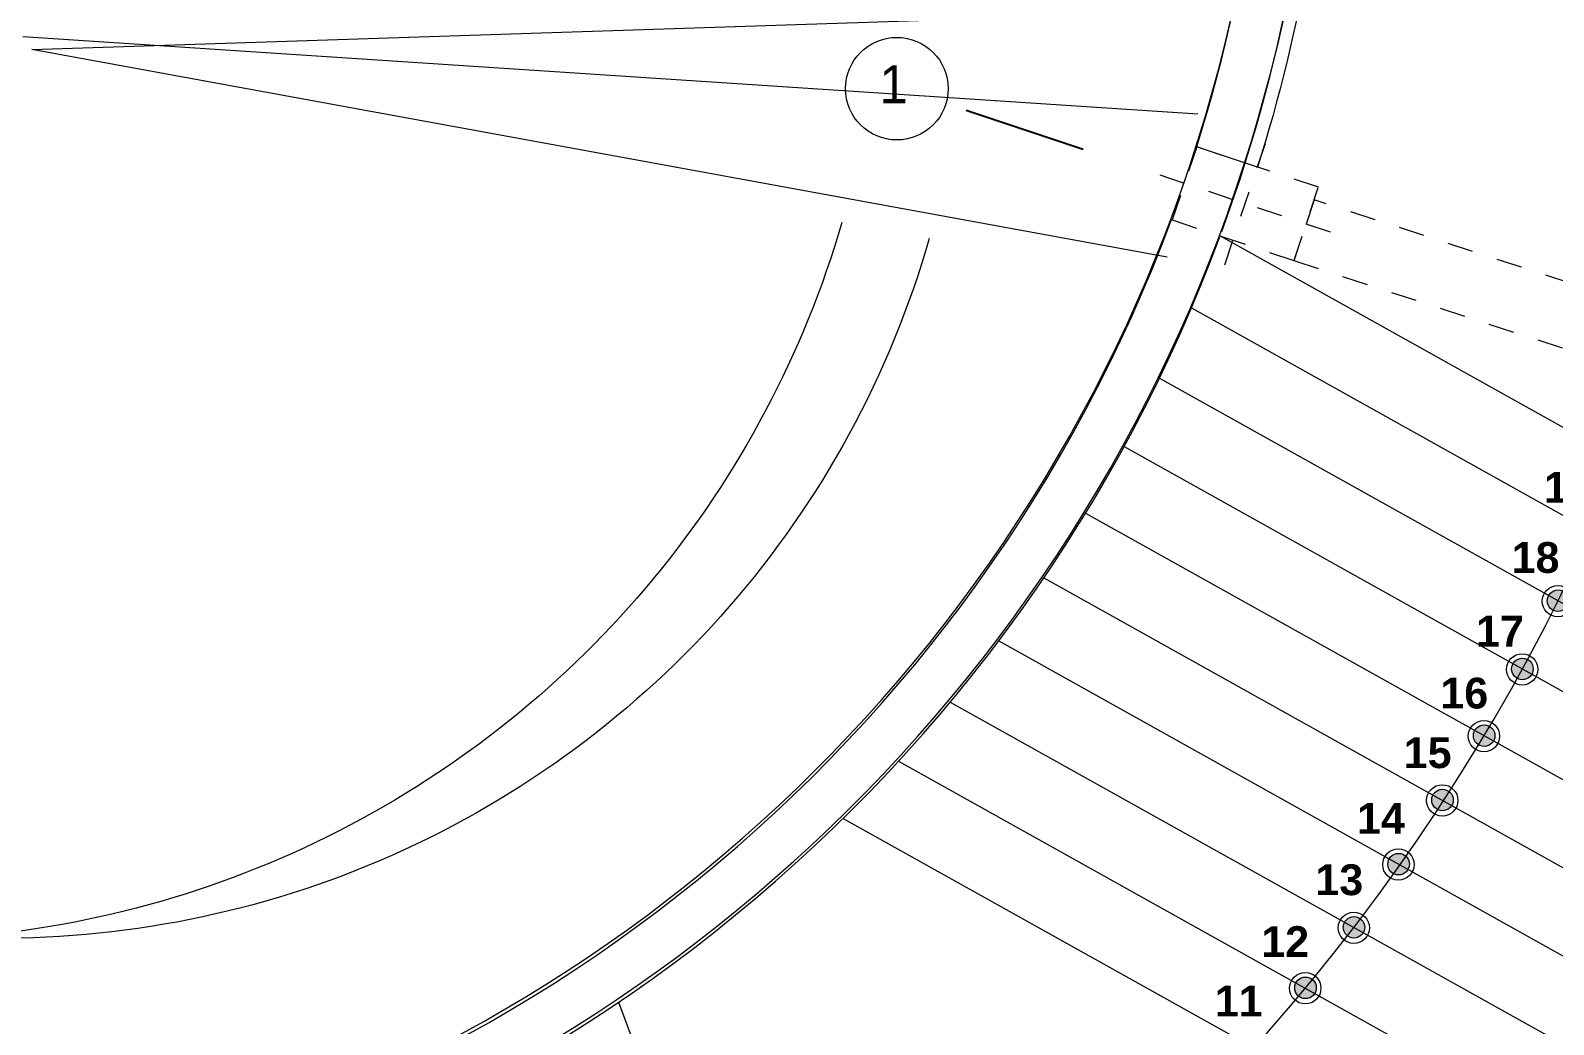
# Model space of a CAD drawing. Header units: metres. Extents: x 28 to 148, y 23 to 113.
# Drawn here: x 91.38 to 97.32, y 83.25 to 87.13 of the extents above; entities that cross this region are included whole.
import ezdxf

# ---------------------------------------------------------------- set-up
doc = ezdxf.new("R2010")
doc.units = ezdxf.units.M
doc.linetypes.add('ACAD_ISO10W100', pattern=[18.5, 12, -3, 0.5, -3])
doc.linetypes.add('DASHED2', pattern=[0.375, 0.25, -0.125])
for name, color, linetype, lineweight in [('0-ARBOL', 64, 'Continuous', 0), ('EJES', 1, 'Continuous', 13), ('Equipamiento SR', 23, 'Continuous', 0), ('GRAFO00', 7, 'Continuous', 0), ('GRAFO01', 7, 'Continuous', 0), ('linea 001', 252, 'Continuous', 0), ('Proyeccciones', 1, 'DASHED2', 18)]:
    doc.layers.add(name, color=color, linetype=linetype, lineweight=lineweight)
doc.layers.add('EJE', color=40, linetype='Continuous')
doc.layers.add('TEXT', color=7, linetype='Continuous')
doc.styles.add('GENERATED_STYLE_1', font='arialbd.ttf')
doc.styles.add('SEYMAR', font='GOTHIC.TTF', dxfattribs={"height": 0.05})

# ---------------------------------------------------------------- blocks, each defined once
blk = doc.blocks.new('ar7')
for p, q in [((92.105, 20.479), (106.02, 12.04)), ((107.651, 15.123), (92.105, 20.479)), ((91.904, 20.381), (107.031, 13.13))]:
    blk.add_line(p, q)
for centre, radius, start, end in [((89.554, 20.195), 14.188, 346.8452, 80.3119), ((91.176, 19.739), 13.763, 346.6212, 86.8408)]:
    blk.add_arc(centre, radius, start, end)
blk = doc.blocks.new('ERF')
at = {"layer": 'Equipamiento SR'}
for points in [[(-4.9993, -0.5229, -1), (-5.0318, -0.6004, -1)], [(-4.9993, -0.5229, -1), (-5.0318, -0.6004, -1)], [(-5.1383, -0.7889, -1), (-5.1709, -0.8663, -1)], [(-5.1383, -0.7889, -1), (-5.1709, -0.8663, -1)], [(-5.2874, -1.0492, -1), (-5.32, -1.1267, -1)], [(-5.2874, -1.0492, -1), (-5.32, -1.1267, -1)], [(-5.4501, -1.2999, -1), (-5.4826, -1.3773, -1)], [(-5.4501, -1.2999, -1), (-5.4826, -1.3773, -1)], [(-5.6211, -1.5501, -1), (-5.6537, -1.6275, -1)], [(-5.6211, -1.5501, -1), (-5.6537, -1.6275, -1)], [(-5.7952, -1.7965, -1), (-5.8277, -1.874, -1)], [(-5.7952, -1.7965, -1), (-5.8277, -1.874, -1)], [(-5.9841, -2.0325, -1), (-6.0167, -2.1099, -1)], [(-5.9841, -2.0325, -1), (-6.0167, -2.1099, -1)]]:
    blk.add_hatch(color=256, dxfattribs=at).paths.add_polyline_path(points)
at = {"layer": 'GRAFO00'}
for points in [[(-4.9768, -0.578, -1), (-5.0542, -0.5453, -1)], [(-5.1159, -0.8439, -1), (-5.1933, -0.8113, -1)], [(-5.265, -1.1043, -1), (-5.3424, -1.0716, -1)], [(-5.4276, -1.3549, -1), (-5.505, -1.3223, -1)], [(-5.5987, -1.6051, -1), (-5.6761, -1.5725, -1)], [(-5.7727, -1.8516, -1), (-5.8501, -1.8189, -1)], [(-5.9617, -2.0875, -1), (-6.0391, -2.0549, -1)]]:
    blk.add_hatch(color=256, dxfattribs=at).paths.add_polyline_path(points)
blk.add_lwpolyline([(-6.4248, 1.2079, 0.066834), (-6.1498, 2.7948), (-5.8996, 2.795, -0.067399), (-6.1875, 1.1291)], format="xyb", close=True)
at = {"color": 4, "lineweight": 0}
for points in [[(-6.333, 0.8611), (-3.2436, -0.8637)], [(-6.4451, 0.58), (-3.3781, -1.1322)], [(-6.57, 0.3061), (-3.5107, -1.4017)], [(-6.7076, 0.0393), (-3.6515, -1.6667)], [(-6.8578, -0.2204), (-3.8003, -1.9273)], [(-7.0207, -0.473), (-3.9572, -2.1833)], [(-7.1965, -0.7185), (-4.1222, -2.4347)], [(-7.3852, -0.9567), (-4.2954, -2.6816)], [(-7.5872, -1.1875), (-4.4769, -2.9239)], [(-7.803, -1.4106), (-4.6667, -3.1615)], [(-8.6785, -2.1272), (-7.4353, -5.4678)]]:
    blk.add_lwpolyline(points, dxfattribs=at)
blk.add_lwpolyline([(-11.1396, -4.8558, 0.287908), (-4.625, 0.3657, 0.357469)], format="xyb", dxfattribs=at)
for centre, radius, start, end in [((-12.1925, 3.0242), 6.047, 342.52265, 0.66887), ((-12.1622, 3.0217), 6.2167, 339.82899, 0.68057), ((-12.1622, 3.0217), 6.0167, 278.60813, 339.60269), ((-12.1622, 3.0217), 6.2167, 278.99311, 339.66303), ((-12.1622, 3.0217), 9.7167, 283.13521, 336.46646), ((-12.1622, 3.0217), 9.9167, 283.28275, 335.67216)]:
    blk.add_arc(centre, radius, start, end)
at = {"layer": 'EJE', "linetype": 'ACAD_ISO10W100', "ltscale": 0.04}
blk.add_lwpolyline([(-7.3229, 1.351), (-6.8017, 1.1768)], dxfattribs=at)
at = {"layer": 'EJES', "color": 1}
blk.add_circle((-7.5938, 1.4352), 0.2, dxfattribs=at)
at = {"layer": 'Equipamiento SR'}
for centre in [(-5.0155, -0.5617), (-5.0155, -0.5617), (-5.0155, -0.5617), (-5.0155, -0.5617), (-5.1546, -0.8276), (-5.1546, -0.8276), (-5.1546, -0.8276), (-5.1546, -0.8276), (-5.3037, -1.0879), (-5.3037, -1.0879), (-5.3037, -1.0879), (-5.3037, -1.0879), (-5.4663, -1.3386), (-5.4663, -1.3386), (-5.4663, -1.3386), (-5.4663, -1.3386), (-5.6374, -1.5888), (-5.6374, -1.5888), (-5.6374, -1.5888), (-5.6374, -1.5888), (-5.8114, -1.8353), (-5.8114, -1.8353), (-5.8114, -1.8353), (-5.8114, -1.8353), (-6.0004, -2.0712), (-6.0004, -2.0712), (-6.0004, -2.0712), (-6.0004, -2.0712)]:
    blk.add_circle(centre, 0.042, dxfattribs=at)
at = {"layer": 'GRAFO00'}
for centre, radius in [((-5.0163, -0.5634), 0.061), ((-5.0155, -0.5617), 0.042), ((-5.0155, -0.5617), 0.042), ((-5.0155, -0.5617), 0.042), ((-5.1554, -0.8293), 0.061), ((-5.1546, -0.8276), 0.042), ((-5.1546, -0.8276), 0.042), ((-5.1546, -0.8276), 0.042), ((-5.3045, -1.0897), 0.061), ((-5.3037, -1.0879), 0.042), ((-5.3037, -1.0879), 0.042), ((-5.3037, -1.0879), 0.042), ((-5.4671, -1.3403), 0.061), ((-5.4663, -1.3386), 0.042), ((-5.4663, -1.3386), 0.042), ((-5.4663, -1.3386), 0.042), ((-5.6382, -1.5906), 0.061), ((-5.6374, -1.5888), 0.042), ((-5.6374, -1.5888), 0.042), ((-5.6374, -1.5888), 0.042), ((-5.8122, -1.837), 0.061), ((-5.8114, -1.8353), 0.042), ((-5.8114, -1.8353), 0.042), ((-5.8114, -1.8353), 0.042), ((-6.0012, -2.0729), 0.061), ((-6.0004, -2.0712), 0.042), ((-6.0004, -2.0712), 0.042), ((-6.0004, -2.0712), 0.042)]:
    blk.add_circle(centre, radius, dxfattribs=at)
at = {"layer": 'Proyeccciones', "color": 165, "linetype": 'DASHED2', "lineweight": 9, "ltscale": 0.4, "true_color": 0x5e67af}
for points in [[(-6.4245, 1.208), (-6.5196, 0.9235), (-6.0448, 0.7648), (-5.95, 1.0505)], [(-2.9564, -0.2398), (-2.876, -0.0031), (-5.9665, 1.0012), (-6.0457, 0.7645)]]:
    blk.add_lwpolyline(points, close=True, dxfattribs=at)
for points in [[(-6.3153, 0.7478), (-6.1568, 1.222)], [(-5.9027, 0.8754), (-6.5669, 1.0975)]]:
    blk.add_lwpolyline(points, dxfattribs=at)
at = {"char_height": 0.12, "width": 0.206177, "attachment_point": 7, "style": 'GENERATED_STYLE_1'}
for s, insert in [('19', (-5.0706, -0.1815)), ('18', (-5.1964, -0.4548)), ('17', (-5.3353, -0.7403)), ('16', (-5.4744, -0.9836)), ('15', (-5.6173, -1.2161)), ('14', (-5.7991, -1.4705)), ('13', (-5.9617, -1.7115)), ('12', (-6.1727, -1.9509)), ('11', (-6.354, -2.1829))]:
    blk.add_mtext(s, dxfattribs=dict(at, insert=insert))
at = {"layer": 'TEXT', "insert": (-7.6063, 1.4524), "char_height": 0.148438, "width": 0.270819, "attachment_point": 5, "style": 'SEYMAR'}
blk.add_mtext('{\\fBankGothic Lt BT|b0|i0|c0|p34;1}', dxfattribs=at)

msp = doc.modelspace()

# ---------------------------------------------------------------- linework, layer by layer
at = {"layer": 'linea 001'}
for radius, start, end in [(6.0167, 270.13957, 27.24336), (6.2167, 270.55056, 26.29822)]:
    msp.add_arc((90.1972, 88.5071), radius, start, end, dxfattribs=at)

# ---------------------------------------------------------------- block references
at = {"layer": '0-ARBOL', "xscale": -0.2736950423456928, "yscale": 0.2736950423456928, "zscale": 0.2736950423456928, "rotation": 150.6320161615697}
msp.add_blockref('ar7', (72.1697, 104.3034), dxfattribs=at)
at = {"layer": 'GRAFO01'}
msp.add_blockref('ERF', (102.3563, 85.4681), dxfattribs=at)

doc.saveas('drawing.dxf')
